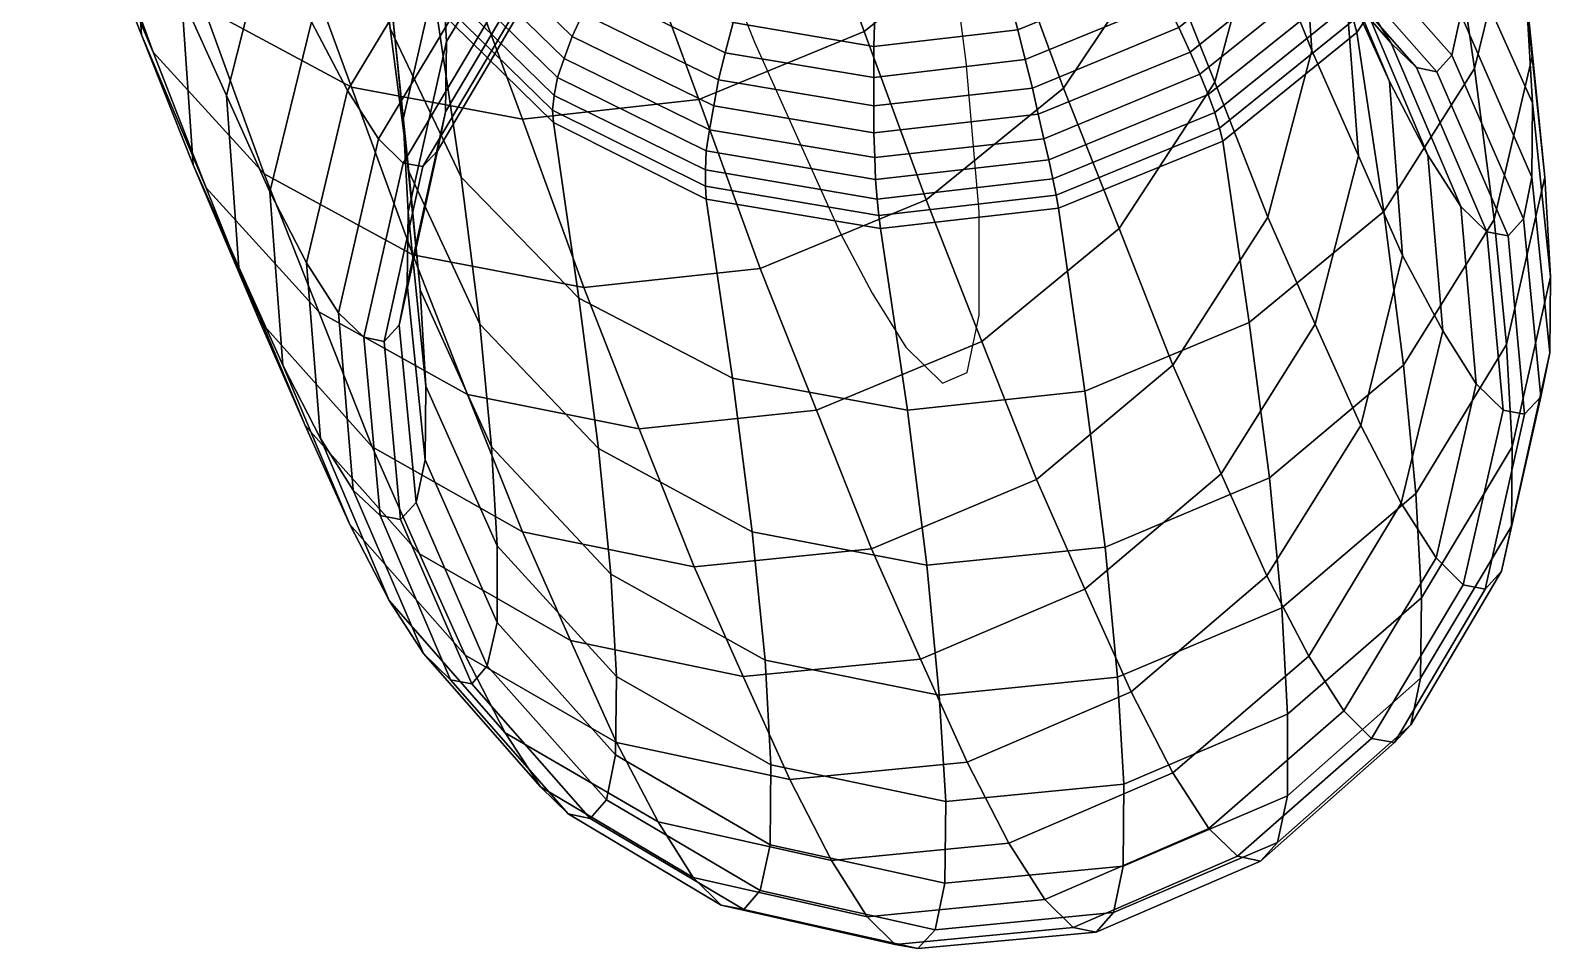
# Model space of a CAD drawing. Extents: x -12.67 to -8.75, y 8.92 to 12.36.
# Drawn here: x -11.3697 to -11.1837, y 8.9247 to 9.0371 of the extents above; entities that cross this region are included whole.
import ezdxf

# ---------------------------------------------------------------- set-up
doc = ezdxf.new("R2010")
doc.units = 0
doc.layers.add('_L__A_S', color=7, linetype='CONTINUOUS')
doc.layers.add('CAPSULE_2', color=81, linetype='CONTINUOUS')

msp = doc.modelspace()

# ---------------------------------------------------------------- linework, layer by layer
at = {"layer": '_L__A_S'}
msp.add_polyline3d([(-11.3387, 9.1946, -0.0875), (-11.3134, 9.121, 0.0368), (-11.2941, 9.0683, 0.1477), (-11.2811, 9.0356, 0.2363), (-11.2706, 9.0122, 0.323), (-11.2667, 9.0049, 0.3608), (-11.2626, 8.9983, 0.4077), (-11.2581, 8.9939, 0.4722), (-11.2551, 8.9952, 0.5356), (-11.2536, 9.0022, 0.5979), (-11.2536, 9.0149, 0.6589), (-11.2552, 9.0332, 0.7188), (-11.2583, 9.0572, 0.7775), (-11.2607, 9.0735, 0.8105), (-11.2636, 9.0916, 0.8432)], dxfattribs=at)

# ---------------------------------------------------------------- meshes
at = {"layer": 'CAPSULE_2'}
mesh = msp.add_polyface(dxfattribs=at)
corners = [(-11.2238, 9.0235, 0.8429), (-11.2242, 9.0251, 0.8454), (-11.2078, 9.0383, 0.8397), (-11.2074, 9.0368, 0.8372), (-11.2248, 9.027, 0.8477), (-11.2085, 9.0401, 0.842), (-11.2256, 9.0292, 0.8498), (-11.2095, 9.0421, 0.8442), (-11.2266, 9.0317, 0.8516), (-11.2109, 9.0443, 0.8461), (-11.2041, 9.0149, 0.7919), (-11.1961, 9.0538, 0.8292), (-11.193, 9.0324, 0.7849), (-11.1966, 9.0553, 0.8317), (-11.1974, 9.0568, 0.834), (-11.1986, 9.0585, 0.8362), (-11.2002, 9.0603, 0.8383), (-11.2126, 9.0466, 0.8478), (-11.2022, 9.0622, 0.8402), (-11.2145, 9.0491, 0.8493), (-11.2045, 9.0641, 0.8419), (-11.2168, 9.0517, 0.8504), (-11.2072, 9.0661, 0.8433), (-11.2248, 9.0307, 0.1687), (-11.2183, 9.0142, 0.2134), (-11.2129, 9.0346, 0.2194), (-11.2194, 9.0508, 0.1754), (-11.1906, 9.0139, 0.7398), (-11.1882, 9.052, 0.7765), (-11.1859, 9.034, 0.7325), (-11.1912, 9.0728, 0.8195), (-11.2143, 9.0553, 0.2263), (-11.2206, 9.0712, 0.1832), (-11.2072, 9.0217, 0.2646), (-11.2088, 9.0427, 0.2705), (-11.2018, 9.0095, 0.3098), (-11.2034, 9.0308, 0.315), (-11.1837, 9.0069, 0.6408), (-11.1844, 9.0191, 0.6871), (-11.1866, 9.04, 0.6808), (-11.1859, 9.0282, 0.636), (-11.188, 9.0544, 0.7248), (-11.1902, 9.072, 0.7676), (-11.2116, 9.0503, 0.3205), (-11.2169, 9.062, 0.2769), (-11.1987, 9.0218, 0.3602), (-11.2071, 9.0416, 0.3643), (-11.1947, 9.0155, 0.406), (-11.2032, 9.0355, 0.4087), (-11.1915, 9.0124, 0.4521), (-11.2001, 9.0325, 0.4536), (-11.1889, 9.0119, 0.4983), (-11.1976, 9.032, 0.4984), (-11.187, 9.014, 0.5445), (-11.1958, 9.034, 0.5431), (-11.186, 9.0191, 0.5906), (-11.1947, 9.039, 0.5876), (-11.1947, 9.0478, 0.6316), (-11.1953, 9.0592, 0.6748), (-11.1967, 9.0731, 0.7174), (-11.2213, 9.0578, 0.3683), (-11.2257, 9.0662, 0.3258), (-11.2175, 9.0518, 0.4115), (-11.2145, 9.0489, 0.4552), (-11.2121, 9.0484, 0.4988), (-11.2103, 9.0504, 0.5422), (-11.2093, 9.0552, 0.5853), (-11.2092, 9.0637, 0.6279)]
mesh.append_faces([[corners[k] for k in face] for face in [(0, 1, 2, 3), (1, 4, 5, 2), (4, 6, 7, 5), (6, 8, 9, 7), (10, 3, 11, 12), (3, 2, 13, 11), (2, 5, 14, 13), (5, 7, 15, 14), (7, 9, 16, 15), (9, 17, 18, 16), (17, 19, 20, 18), (19, 21, 22, 20), (23, 24, 25, 26), (27, 12, 28, 29), (12, 11, 30, 28), (26, 25, 31, 32), (25, 33, 34, 31), (33, 35, 36, 34), (37, 38, 39, 40), (38, 29, 41, 39), (29, 28, 42, 41), (34, 36, 43, 44), (36, 45, 46, 43), (45, 47, 48, 46), (47, 49, 50, 48), (49, 51, 52, 50), (51, 53, 54, 52), (53, 55, 56, 54), (55, 40, 57, 56), (40, 39, 58, 57), (39, 41, 59, 58), (43, 46, 60, 61), (46, 48, 62, 60), (48, 50, 63, 62), (50, 52, 64, 63), (52, 54, 65, 64), (54, 56, 66, 65), (56, 57, 67, 66)]])
mesh = msp.add_polyface(dxfattribs=at)
corners = [(-11.329, 9.068, 0.2923), (-11.3238, 9.0566, 0.3346), (-11.3353, 9.0381, 0.3316), (-11.3405, 9.0497, 0.2887), (-11.3196, 9.0484, 0.376), (-11.3309, 9.0297, 0.374), (-11.3159, 9.0425, 0.4182), (-11.3271, 9.0238, 0.4172), (-11.3129, 9.0396, 0.4611), (-11.3241, 9.0208, 0.461), (-11.3105, 9.0392, 0.5036), (-11.3217, 9.0204, 0.5045), (-11.3088, 9.0411, 0.546), (-11.3199, 9.0223, 0.5479), (-11.3078, 9.0458, 0.5881), (-11.3189, 9.0271, 0.5911), (-11.3077, 9.0541, 0.6295), (-11.3188, 9.0357, 0.6336), (-11.3084, 9.0649, 0.6704), (-11.3194, 9.0467, 0.6756), (-11.3458, 9.0617, 0.2463), (-11.3457, 9.0291, 0.2836), (-11.3512, 9.0413, 0.2403), (-11.3404, 9.0173, 0.3273), (-11.3359, 9.0086, 0.371), (-11.3235, 9.0148, 0.6383), (-11.3236, 9.006, 0.5944), (-11.3241, 9.0262, 0.6816), (-11.3207, 9.0602, 0.7169), (-11.3255, 9.0402, 0.7242), (-11.3636, 9.0728, 0.1561), (-11.3574, 9.0569, 0.1982), (-11.3561, 9.0365, 0.1903), (-11.3625, 9.0528, 0.1474), (-11.3498, 9.0206, 0.2334), (-11.3442, 9.0081, 0.2776), (-11.3234, 9.0198, 0.7319), (-11.322, 9.0053, 0.6879), (-11.3277, 9.0572, 0.7658), (-11.3257, 9.0373, 0.7747), (-11.3697, 9.0724, 0.1061), (-11.3547, 9.0344, 0.1384), (-11.362, 9.0544, 0.0964), (-11.3482, 9.0178, 0.1821), (-11.3417, 9.0016, 0.2261), (-11.317, 9.0191, 0.7833), (-11.3147, 9.0011, 0.7392), (-11.3286, 9.0574, 0.8163), (-11.3201, 9.0399, 0.8263), (-11.3286, 9.0588, 0.8187), (-11.3201, 9.0413, 0.8287), (-11.3282, 9.0603, 0.821), (-11.3198, 9.043, 0.831), (-11.3274, 9.0618, 0.8233), (-11.3191, 9.0449, 0.8332), (-11.3261, 9.0635, 0.8256), (-11.318, 9.0469, 0.8353), (-11.3411, 9.0195, 0.1299), (-11.3485, 9.0398, 0.0872), (-11.3344, 9.0026, 0.1744), (-11.3058, 9.0273, 0.8374), (-11.3057, 9.0258, 0.8349), (-11.3056, 9.0291, 0.8397), (-11.3559, 9.06, 0.0447), (-11.3304, 9.0301, 0.0796), (-11.3379, 9.0506, 0.0366), (-11.3229, 9.0096, 0.1227), (-11.3095, 9.0262, 0.0742), (-11.3171, 9.0468, 0.0309), (-11.302, 9.0056, 0.1176)]
mesh.append_faces([[corners[k] for k in face] for face in [(0, 1, 2, 3), (1, 4, 5, 2), (4, 6, 7, 5), (6, 8, 9, 7), (8, 10, 11, 9), (10, 12, 13, 11), (12, 14, 15, 13), (14, 16, 17, 15), (16, 18, 19, 17), (20, 3, 21, 22), (3, 2, 23, 21), (2, 5, 24, 23), (15, 17, 25, 26), (17, 19, 27, 25), (19, 28, 29, 27), (30, 31, 32, 33), (31, 22, 34, 32), (22, 21, 35, 34), (27, 29, 36, 37), (29, 38, 39, 36), (40, 33, 41, 42), (33, 32, 43, 41), (32, 34, 44, 43), (36, 39, 45, 46), (39, 47, 48, 45), (47, 49, 50, 48), (49, 51, 52, 50), (51, 53, 54, 52), (53, 55, 56, 54), (42, 41, 57, 58), (41, 43, 59, 57), (48, 50, 60, 61), (50, 52, 62, 60), (63, 58, 64, 65), (58, 57, 66, 64), (65, 64, 67, 68), (64, 66, 69, 67)]])
mesh = msp.add_polyface(dxfattribs=at)
corners = [(-11.2663, 9.0188, 0.8519), (-11.2664, 9.0215, 0.8537), (-11.2457, 9.0238, 0.8542), (-11.2451, 9.0212, 0.8524), (-11.2665, 9.0245, 0.8552), (-11.2464, 9.0268, 0.8557), (-11.2665, 9.0278, 0.8565), (-11.2471, 9.03, 0.857), (-11.2665, 9.0313, 0.8573), (-11.248, 9.0335, 0.8578), (-11.2665, 9.0351, 0.8578), (-11.2489, 9.0371, 0.8583), (-11.2664, 9.0391, 0.858), (-11.2499, 9.041, 0.8585), (-11.2663, 9.0434, 0.858), (-11.2509, 9.0451, 0.8584), (-11.2662, 9.0478, 0.8577), (-11.252, 9.0494, 0.8581), (-11.266, 9.0524, 0.8571), (-11.2532, 9.0539, 0.8574), (-11.2658, 9.0571, 0.8562), (-11.2544, 9.0584, 0.8565), (-11.2442, 9.0169, 0.8481), (-11.2446, 9.0189, 0.8504), (-11.2248, 9.027, 0.8477), (-11.2242, 9.0251, 0.8454), (-11.2256, 9.0292, 0.8498), (-11.2266, 9.0317, 0.8516), (-11.2278, 9.0344, 0.8532), (-11.2292, 9.0374, 0.8545), (-11.2308, 9.0405, 0.8554), (-11.2326, 9.0438, 0.856), (-11.2346, 9.0473, 0.8564), (-11.2367, 9.051, 0.8565), (-11.239, 9.0548, 0.8563), (-11.2414, 9.0587, 0.8558), (-11.2752, 9.0576, 0.0287), (-11.2677, 9.0369, 0.072), (-11.2508, 9.0504, 0.0754), (-11.2583, 9.0709, 0.0324), (-11.2601, 9.0163, 0.1154), (-11.2433, 9.03, 0.1185), (-11.2126, 9.0466, 0.8478), (-11.2109, 9.0443, 0.8461), (-11.2145, 9.0491, 0.8493), (-11.2168, 9.0517, 0.8504), (-11.2193, 9.0544, 0.8513), (-11.222, 9.0573, 0.8519), (-11.225, 9.0603, 0.8523), (-11.2283, 9.0633, 0.8525), (-11.2315, 9.0476, 0.1241), (-11.2389, 9.0678, 0.0815), (-11.2365, 9.0128, 0.1637), (-11.2248, 9.0307, 0.1687), (-11.2194, 9.0508, 0.1754), (-11.2259, 9.0674, 0.1316), (-11.2175, 9.0518, 0.4115), (-11.2145, 9.0489, 0.4552), (-11.2333, 9.06, 0.457), (-11.2362, 9.0629, 0.4141), (-11.2121, 9.0484, 0.4988), (-11.2309, 9.0596, 0.4995), (-11.2103, 9.0504, 0.5422), (-11.2292, 9.0615, 0.5418), (-11.2093, 9.0552, 0.5853), (-11.2282, 9.0662, 0.5839)]
mesh.append_faces([[corners[k] for k in face] for face in [(0, 1, 2, 3), (1, 4, 5, 2), (4, 6, 7, 5), (6, 8, 9, 7), (8, 10, 11, 9), (10, 12, 13, 11), (12, 14, 15, 13), (14, 16, 17, 15), (16, 18, 19, 17), (18, 20, 21, 19), (22, 23, 24, 25), (23, 3, 26, 24), (3, 2, 27, 26), (2, 5, 28, 27), (5, 7, 29, 28), (7, 9, 30, 29), (9, 11, 31, 30), (11, 13, 32, 31), (13, 15, 33, 32), (15, 17, 34, 33), (17, 19, 35, 34), (36, 37, 38, 39), (37, 40, 41, 38), (27, 28, 42, 43), (28, 29, 44, 42), (29, 30, 45, 44), (30, 31, 46, 45), (31, 32, 47, 46), (32, 33, 48, 47), (33, 34, 49, 48), (38, 41, 50, 51), (41, 52, 53, 50), (50, 53, 54, 55), (56, 57, 58, 59), (57, 60, 61, 58), (60, 62, 63, 61), (62, 64, 65, 63)]])
mesh = msp.add_polyface(dxfattribs=at)
corners = [(-11.303, 9.0627, 0.3768), (-11.2994, 9.0569, 0.4184), (-11.3159, 9.0425, 0.4182), (-11.3196, 9.0484, 0.376), (-11.2964, 9.0541, 0.4607), (-11.3129, 9.0396, 0.4611), (-11.2941, 9.0537, 0.5026), (-11.3105, 9.0392, 0.5036), (-11.2924, 9.0555, 0.5443), (-11.3088, 9.0411, 0.546), (-11.2914, 9.0601, 0.5856), (-11.3078, 9.0458, 0.5881), (-11.317, 9.0191, 0.7833), (-11.3201, 9.0399, 0.8263), (-11.3057, 9.0258, 0.8349), (-11.3026, 9.0043, 0.7906), (-11.3198, 9.043, 0.831), (-11.3191, 9.0449, 0.8332), (-11.3052, 9.0313, 0.8418), (-11.3056, 9.0291, 0.8397), (-11.318, 9.0469, 0.8353), (-11.3044, 9.0336, 0.8437), (-11.3166, 9.0492, 0.8372), (-11.3034, 9.0363, 0.8455), (-11.3149, 9.0515, 0.839), (-11.3021, 9.0391, 0.847), (-11.3128, 9.054, 0.8405), (-11.3006, 9.0422, 0.8482), (-11.3104, 9.0566, 0.8419), (-11.2988, 9.0454, 0.8492), (-11.3077, 9.0594, 0.8431), (-11.2968, 9.0488, 0.85), (-11.3058, 9.0273, 0.8374), (-11.2871, 9.018, 0.8439), (-11.287, 9.0164, 0.8414), (-11.2871, 9.02, 0.8462), (-11.287, 9.0223, 0.8482), (-11.2866, 9.0249, 0.8501), (-11.2861, 9.0278, 0.8517), (-11.2855, 9.031, 0.853), (-11.2847, 9.0343, 0.854), (-11.2837, 9.038, 0.8547), (-11.2826, 9.0418, 0.8551), (-11.2946, 9.0523, 0.8505), (-11.2813, 9.0459, 0.8553), (-11.2921, 9.056, 0.8508), (-11.28, 9.0501, 0.8552), (-11.2661, 9.0164, 0.8499), (-11.2659, 9.0144, 0.8476), (-11.2663, 9.0188, 0.8519), (-11.2664, 9.0215, 0.8537), (-11.2665, 9.0245, 0.8552), (-11.2665, 9.0278, 0.8565), (-11.2665, 9.0313, 0.8573), (-11.2665, 9.0351, 0.8578), (-11.2664, 9.0391, 0.858), (-11.2663, 9.0434, 0.858), (-11.2662, 9.0478, 0.8577), (-11.2785, 9.0545, 0.8548), (-11.266, 9.0524, 0.8571), (-11.3171, 9.0468, 0.0309), (-11.3095, 9.0262, 0.0742), (-11.2879, 9.0286, 0.0716), (-11.2955, 9.0492, 0.0282), (-11.2677, 9.0369, 0.072), (-11.2752, 9.0576, 0.0287), (-11.2804, 9.0079, 0.1151), (-11.2601, 9.0163, 0.1154)]
mesh.append_faces([[corners[k] for k in face] for face in [(0, 1, 2, 3), (1, 4, 5, 2), (4, 6, 7, 5), (6, 8, 9, 7), (8, 10, 11, 9), (12, 13, 14, 15), (16, 17, 18, 19), (17, 20, 21, 18), (20, 22, 23, 21), (22, 24, 25, 23), (24, 26, 27, 25), (26, 28, 29, 27), (28, 30, 31, 29), (14, 32, 33, 34), (32, 19, 35, 33), (19, 18, 36, 35), (18, 21, 37, 36), (21, 23, 38, 37), (23, 25, 39, 38), (25, 27, 40, 39), (27, 29, 41, 40), (29, 31, 42, 41), (31, 43, 44, 42), (43, 45, 46, 44), (33, 35, 47, 48), (35, 36, 49, 47), (36, 37, 50, 49), (37, 38, 51, 50), (38, 39, 52, 51), (39, 40, 53, 52), (40, 41, 54, 53), (41, 42, 55, 54), (42, 44, 56, 55), (44, 46, 57, 56), (46, 58, 59, 57), (60, 61, 62, 63), (63, 62, 64, 65), (62, 66, 67, 64)]])
mesh = msp.add_polyface(dxfattribs=at)
corners = [(-11.26, 8.9716, 0.7526), (-11.2624, 8.9906, 0.7991), (-11.2407, 8.9929, 0.7994), (-11.2382, 8.9738, 0.7527), (-11.2657, 9.0128, 0.8451), (-11.2439, 9.0153, 0.8456), (-11.2659, 9.0144, 0.8476), (-11.2442, 9.0169, 0.8481), (-11.2661, 9.0164, 0.8499), (-11.2446, 9.0189, 0.8504), (-11.2663, 9.0188, 0.8519), (-11.2451, 9.0212, 0.8524), (-11.2735, 8.9906, 0.1608), (-11.2668, 8.9736, 0.2068), (-11.2466, 8.9821, 0.2069), (-11.2533, 8.999, 0.161), (-11.2206, 9.0013, 0.7969), (-11.2181, 8.9823, 0.7504), (-11.2238, 9.0235, 0.8429), (-11.2242, 9.0251, 0.8454), (-11.2601, 9.0163, 0.1154), (-11.2365, 9.0128, 0.1637), (-11.2433, 9.03, 0.1185), (-11.2299, 8.9961, 0.2091), (-11.2407, 8.9687, 0.2541), (-11.224, 8.9828, 0.2559), (-11.2166, 8.9664, 0.702), (-11.2017, 8.9961, 0.7459), (-11.2002, 8.9804, 0.6982), (-11.2041, 9.0149, 0.7919), (-11.2074, 9.0368, 0.8372), (-11.2183, 9.0142, 0.2134), (-11.2248, 9.0307, 0.1687), (-11.2125, 9.0011, 0.2595), (-11.2184, 8.9703, 0.3025), (-11.2069, 8.9887, 0.3055), (-11.1995, 8.9676, 0.6496), (-11.1891, 8.9986, 0.6931), (-11.1884, 8.9861, 0.6455), (-11.1906, 9.0139, 0.7398), (-11.193, 9.0324, 0.7849), (-11.2072, 9.0217, 0.2646), (-11.2129, 9.0346, 0.2194), (-11.2018, 9.0095, 0.3098), (-11.202, 8.9792, 0.3535), (-11.1969, 9.0003, 0.3565), (-11.1977, 8.9725, 0.4018), (-11.1928, 8.9938, 0.4036), (-11.1944, 8.9692, 0.4503), (-11.1895, 8.9906, 0.451), (-11.1917, 8.9687, 0.4992), (-11.1897, 8.9709, 0.5483), (-11.1849, 8.9922, 0.5463), (-11.1869, 8.9901, 0.4986), (-11.1885, 8.9764, 0.5972), (-11.1838, 8.9976, 0.5939), (-11.1837, 9.0069, 0.6408), (-11.1844, 9.0191, 0.6871), (-11.1859, 9.034, 0.7325), (-11.1987, 9.0218, 0.3602), (-11.2034, 9.0308, 0.315), (-11.1947, 9.0155, 0.406), (-11.1915, 9.0124, 0.4521), (-11.1889, 9.0119, 0.4983), (-11.187, 9.014, 0.5445), (-11.186, 9.0191, 0.5906), (-11.1859, 9.0282, 0.636)]
mesh.append_faces([[corners[k] for k in face] for face in [(0, 1, 2, 3), (1, 4, 5, 2), (4, 6, 7, 5), (6, 8, 9, 7), (8, 10, 11, 9), (12, 13, 14, 15), (3, 2, 16, 17), (2, 5, 18, 16), (5, 7, 19, 18), (20, 15, 21, 22), (15, 14, 23, 21), (14, 24, 25, 23), (26, 17, 27, 28), (17, 16, 29, 27), (16, 18, 30, 29), (21, 23, 31, 32), (23, 25, 33, 31), (25, 34, 35, 33), (36, 28, 37, 38), (28, 27, 39, 37), (27, 29, 40, 39), (31, 33, 41, 42), (33, 35, 43, 41), (35, 44, 45, 43), (44, 46, 47, 45), (46, 48, 49, 47), (50, 51, 52, 53), (51, 54, 55, 52), (54, 38, 56, 55), (38, 37, 57, 56), (37, 39, 58, 57), (43, 45, 59, 60), (45, 47, 61, 59), (47, 49, 62, 61), (49, 53, 63, 62), (53, 52, 64, 63), (52, 55, 65, 64), (55, 56, 66, 65)]])
mesh = msp.add_polyface(dxfattribs=at)
corners = [(-11.3309, 9.0297, 0.374), (-11.3271, 9.0238, 0.4172), (-11.332, 9.0025, 0.4154), (-11.3359, 9.0086, 0.371), (-11.3241, 9.0208, 0.461), (-11.3289, 8.9995, 0.4603), (-11.3217, 9.0204, 0.5045), (-11.3264, 8.999, 0.5051), (-11.3199, 9.0223, 0.5479), (-11.3246, 9.001, 0.5499), (-11.3189, 9.0271, 0.5911), (-11.3236, 9.006, 0.5944), (-11.3457, 9.0291, 0.2836), (-11.3404, 9.0173, 0.3273), (-11.3388, 8.9961, 0.3221), (-11.3442, 9.0081, 0.2776), (-11.3342, 8.9871, 0.3673), (-11.3302, 8.9808, 0.4131), (-11.3269, 8.9777, 0.4592), (-11.3244, 8.9772, 0.5054), (-11.3225, 8.9793, 0.5516), (-11.3214, 8.9845, 0.5977), (-11.3235, 9.0148, 0.6383), (-11.3213, 8.9935, 0.6431), (-11.3241, 9.0262, 0.6816), (-11.322, 9.0053, 0.6879), (-11.3498, 9.0206, 0.2334), (-11.3361, 8.9887, 0.2713), (-11.3417, 9.0016, 0.2261), (-11.3306, 8.9766, 0.3166), (-11.3258, 8.9673, 0.3633), (-11.3126, 8.974, 0.6476), (-11.3126, 8.9646, 0.6006), (-11.3133, 8.9861, 0.6938), (-11.3234, 9.0198, 0.7319), (-11.3147, 9.0011, 0.7392), (-11.3482, 9.0178, 0.1821), (-11.3279, 8.9861, 0.2192), (-11.3344, 9.0026, 0.1744), (-11.3221, 8.973, 0.2653), (-11.3165, 8.9606, 0.3112), (-11.3002, 8.9859, 0.7455), (-11.2987, 8.9705, 0.6988), (-11.317, 9.0191, 0.7833), (-11.3026, 9.0043, 0.7906), (-11.3411, 9.0195, 0.1299), (-11.3162, 8.9925, 0.1679), (-11.3229, 9.0096, 0.1227), (-11.3095, 8.9757, 0.2133), (-11.2838, 8.9945, 0.7961), (-11.2814, 8.9757, 0.7501), (-11.3057, 9.0258, 0.8349), (-11.287, 9.0164, 0.8414), (-11.2952, 8.9883, 0.1632), (-11.302, 9.0056, 0.1176), (-11.2885, 8.9714, 0.2091), (-11.2624, 8.9906, 0.7991), (-11.26, 8.9716, 0.7526), (-11.2657, 9.0128, 0.8451), (-11.2871, 9.018, 0.8439), (-11.2659, 9.0144, 0.8476), (-11.3095, 9.0262, 0.0742), (-11.2804, 9.0079, 0.1151), (-11.2879, 9.0286, 0.0716), (-11.2735, 8.9906, 0.1608), (-11.2668, 8.9736, 0.2068), (-11.2533, 8.999, 0.161), (-11.2601, 9.0163, 0.1154)]
mesh.append_faces([[corners[k] for k in face] for face in [(0, 1, 2, 3), (1, 4, 5, 2), (4, 6, 7, 5), (6, 8, 9, 7), (8, 10, 11, 9), (12, 13, 14, 15), (13, 3, 16, 14), (3, 2, 17, 16), (2, 5, 18, 17), (5, 7, 19, 18), (7, 9, 20, 19), (9, 11, 21, 20), (11, 22, 23, 21), (22, 24, 25, 23), (26, 15, 27, 28), (15, 14, 29, 27), (14, 16, 30, 29), (21, 23, 31, 32), (23, 25, 33, 31), (25, 34, 35, 33), (36, 28, 37, 38), (28, 27, 39, 37), (27, 29, 40, 39), (33, 35, 41, 42), (35, 43, 44, 41), (45, 38, 46, 47), (38, 37, 48, 46), (41, 44, 49, 50), (44, 51, 52, 49), (47, 46, 53, 54), (46, 48, 55, 53), (50, 49, 56, 57), (49, 52, 58, 56), (52, 59, 60, 58), (61, 54, 62, 63), (54, 53, 64, 62), (53, 55, 65, 64), (62, 64, 66, 67)]])
mesh = msp.add_polyface(dxfattribs=at)
corners = [(-11.2768, 8.9454, 0.3032), (-11.2717, 8.9355, 0.3529), (-11.25, 8.9376, 0.3512), (-11.2551, 8.9475, 0.3012), (-11.2673, 8.9286, 0.4028), (-11.2456, 8.9307, 0.4013), (-11.2639, 8.9252, 0.4527), (-11.2421, 8.9273, 0.4514), (-11.2611, 8.9247, 0.5033), (-11.2393, 8.9267, 0.5022), (-11.259, 8.927, 0.5541), (-11.2372, 8.9291, 0.5533), (-11.2578, 8.9327, 0.6048), (-11.236, 8.9348, 0.6042), (-11.2577, 8.9427, 0.6549), (-11.2359, 8.9448, 0.6545), (-11.2585, 8.9557, 0.7042), (-11.2367, 8.9579, 0.7041), (-11.26, 8.9716, 0.7526), (-11.2382, 8.9738, 0.7527), (-11.2668, 8.9736, 0.2068), (-11.2608, 8.9601, 0.2542), (-11.2407, 8.9687, 0.2541), (-11.2466, 8.9821, 0.2069), (-11.235, 8.9561, 0.301), (-11.2299, 8.9462, 0.3508), (-11.2255, 8.9394, 0.4006), (-11.222, 8.936, 0.4505), (-11.2192, 8.9354, 0.5011), (-11.2171, 8.9377, 0.5519), (-11.2159, 8.9434, 0.6026), (-11.2159, 8.9534, 0.6527), (-11.2166, 8.9664, 0.702), (-11.2181, 8.9823, 0.7504), (-11.2184, 8.9703, 0.3025), (-11.224, 8.9828, 0.2559), (-11.2133, 8.9605, 0.3515), (-11.209, 8.9538, 0.4008), (-11.2056, 8.9504, 0.4501), (-11.2028, 8.9499, 0.5001), (-11.2008, 8.9521, 0.5502), (-11.1996, 8.9578, 0.6002), (-11.1995, 8.9676, 0.6496), (-11.2002, 8.9804, 0.6982), (-11.202, 8.9792, 0.3535), (-11.2069, 8.9887, 0.3055), (-11.1977, 8.9725, 0.4018), (-11.1944, 8.9692, 0.4503), (-11.1917, 8.9687, 0.4992), (-11.1897, 8.9709, 0.5483), (-11.1885, 8.9764, 0.5972), (-11.1884, 8.9861, 0.6455), (-11.1869, 8.9901, 0.4986), (-11.1895, 8.9906, 0.451)]
mesh.append_faces([[corners[k] for k in face] for face in [(0, 1, 2, 3), (1, 4, 5, 2), (4, 6, 7, 5), (6, 8, 9, 7), (8, 10, 11, 9), (10, 12, 13, 11), (12, 14, 15, 13), (14, 16, 17, 15), (16, 18, 19, 17), (20, 21, 22, 23), (21, 3, 24, 22), (3, 2, 25, 24), (2, 5, 26, 25), (5, 7, 27, 26), (7, 9, 28, 27), (9, 11, 29, 28), (11, 13, 30, 29), (13, 15, 31, 30), (15, 17, 32, 31), (17, 19, 33, 32), (22, 24, 34, 35), (24, 25, 36, 34), (25, 26, 37, 36), (26, 27, 38, 37), (27, 28, 39, 38), (28, 29, 40, 39), (29, 30, 41, 40), (30, 31, 42, 41), (31, 32, 43, 42), (34, 36, 44, 45), (36, 37, 46, 44), (37, 38, 47, 46), (38, 39, 48, 47), (39, 40, 49, 48), (40, 41, 50, 49), (41, 42, 51, 50), (47, 48, 52, 53)]])
mesh = msp.add_polyface(dxfattribs=at)
corners = [(-11.3342, 8.9871, 0.3673), (-11.3302, 8.9808, 0.4131), (-11.3216, 8.9608, 0.4103), (-11.3258, 8.9673, 0.3633), (-11.3269, 8.9777, 0.4592), (-11.3183, 8.9576, 0.4577), (-11.3244, 8.9772, 0.5054), (-11.3157, 8.9571, 0.5054), (-11.3225, 8.9793, 0.5516), (-11.3138, 8.9593, 0.5531), (-11.3214, 8.9845, 0.5977), (-11.3126, 8.9646, 0.6006), (-11.3306, 8.9766, 0.3166), (-11.3116, 8.9511, 0.3593), (-11.3165, 8.9606, 0.3112), (-11.3073, 8.9445, 0.4076), (-11.3039, 8.9412, 0.456), (-11.3012, 8.9406, 0.505), (-11.2992, 8.9429, 0.554), (-11.2981, 8.9484, 0.6029), (-11.3126, 8.974, 0.6476), (-11.298, 8.958, 0.6512), (-11.3133, 8.9861, 0.6938), (-11.2987, 8.9705, 0.6988), (-11.3279, 8.9861, 0.2192), (-11.3221, 8.973, 0.2653), (-11.3036, 8.9624, 0.2601), (-11.3095, 8.9757, 0.2133), (-11.298, 8.9499, 0.3066), (-11.2929, 8.9402, 0.3557), (-11.2886, 8.9334, 0.405), (-11.2852, 8.93, 0.4543), (-11.2824, 8.9295, 0.5043), (-11.2804, 8.9318, 0.5544), (-11.2792, 8.9374, 0.6044), (-11.2791, 8.9472, 0.6538), (-11.2798, 8.96, 0.7024), (-11.3002, 8.9859, 0.7455), (-11.2814, 8.9757, 0.7501), (-11.2825, 8.958, 0.2563), (-11.2885, 8.9714, 0.2091), (-11.2768, 8.9454, 0.3032), (-11.2717, 8.9355, 0.3529), (-11.2673, 8.9286, 0.4028), (-11.2639, 8.9252, 0.4527), (-11.2611, 8.9247, 0.5033), (-11.259, 8.927, 0.5541), (-11.2578, 8.9327, 0.6048), (-11.2577, 8.9427, 0.6549), (-11.2585, 8.9557, 0.7042), (-11.26, 8.9716, 0.7526), (-11.2608, 8.9601, 0.2542), (-11.2668, 8.9736, 0.2068), (-11.2551, 8.9475, 0.3012)]
mesh.append_faces([[corners[k] for k in face] for face in [(0, 1, 2, 3), (1, 4, 5, 2), (4, 6, 7, 5), (6, 8, 9, 7), (8, 10, 11, 9), (12, 3, 13, 14), (3, 2, 15, 13), (2, 5, 16, 15), (5, 7, 17, 16), (7, 9, 18, 17), (9, 11, 19, 18), (11, 20, 21, 19), (20, 22, 23, 21), (24, 25, 26, 27), (25, 14, 28, 26), (14, 13, 29, 28), (13, 15, 30, 29), (15, 16, 31, 30), (16, 17, 32, 31), (17, 18, 33, 32), (18, 19, 34, 33), (19, 21, 35, 34), (21, 23, 36, 35), (23, 37, 38, 36), (27, 26, 39, 40), (26, 28, 41, 39), (28, 29, 42, 41), (29, 30, 43, 42), (30, 31, 44, 43), (31, 32, 45, 44), (32, 33, 46, 45), (33, 34, 47, 46), (34, 35, 48, 47), (35, 36, 49, 48), (36, 38, 50, 49), (40, 39, 51, 52), (39, 41, 53, 51)]])

doc.saveas('drawing.dxf')
